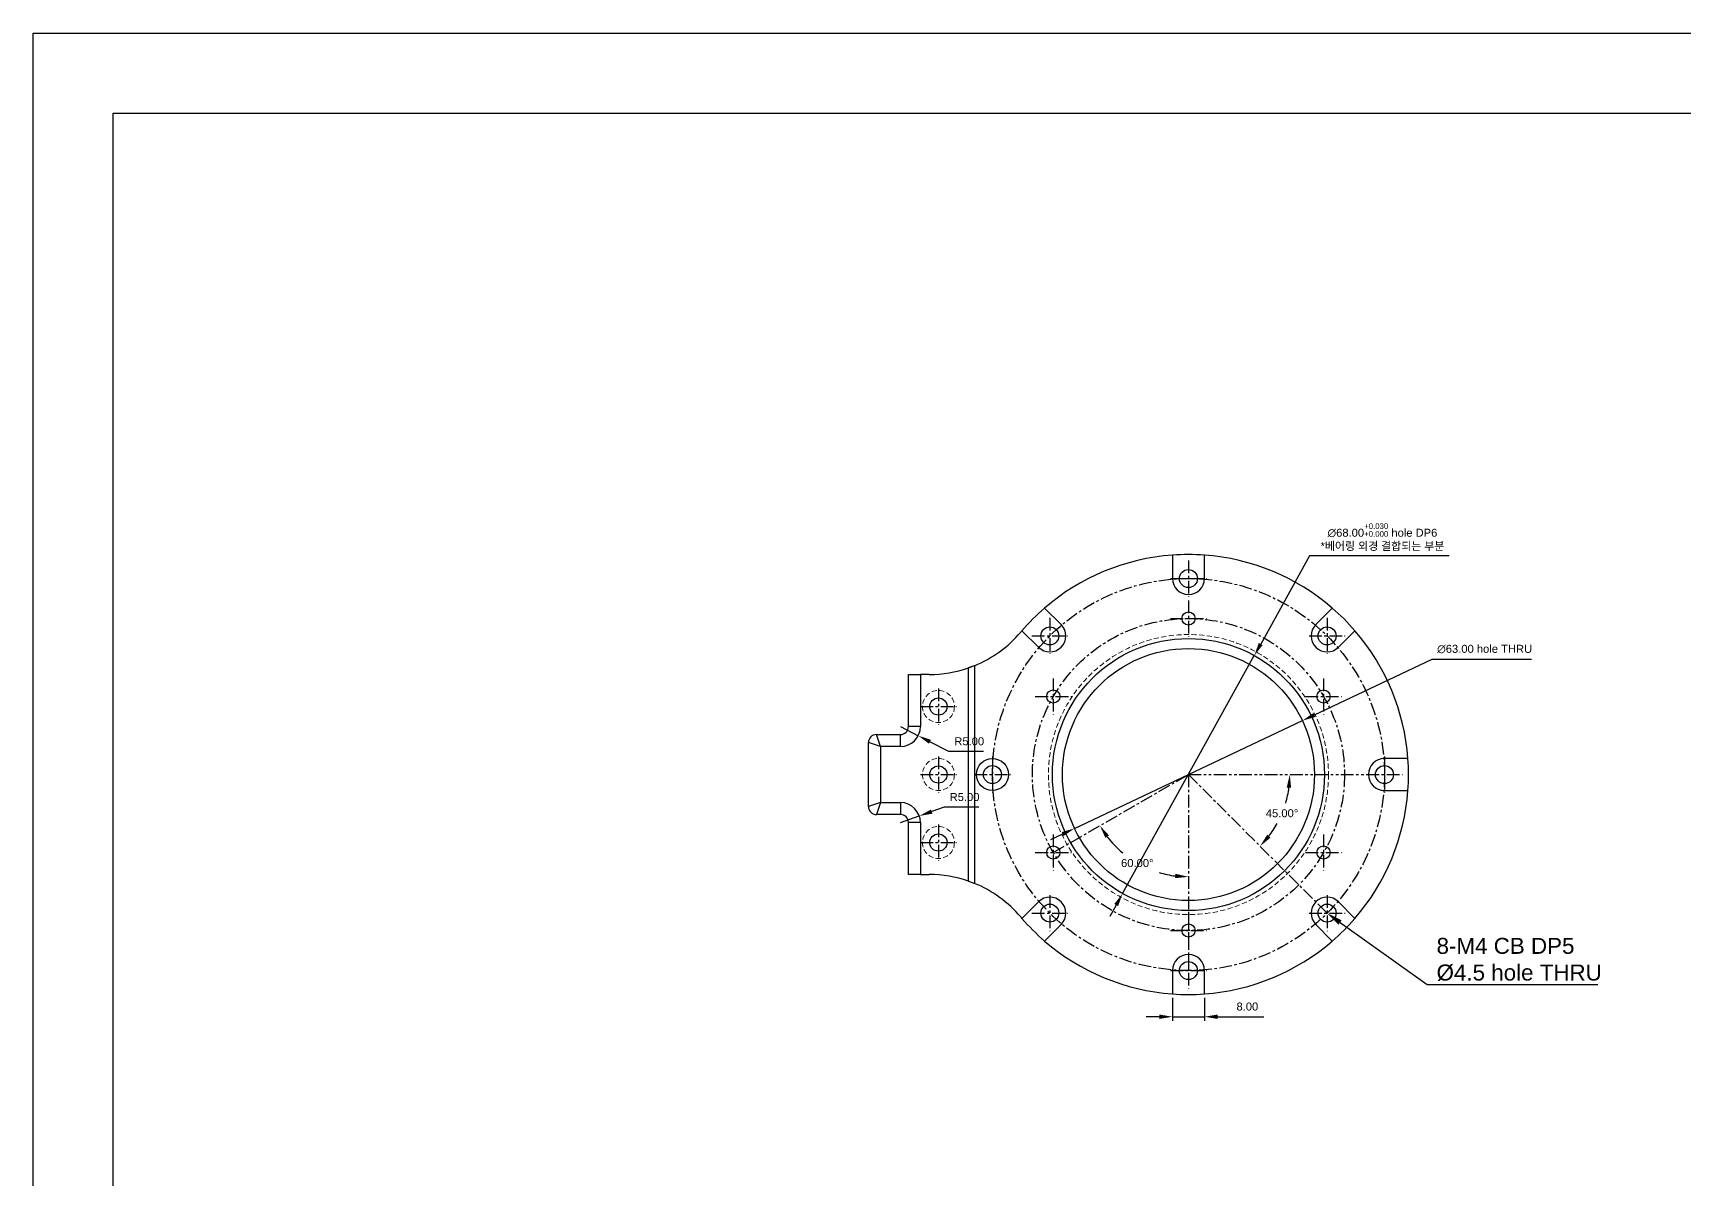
# Model space of a CAD drawing. Header units: millimetres. Extents: x 0 to 7560, y -1188 to 891.
# Drawn here: x 0.1 to 413.1, y 604.5 to 891.2 of the extents above; entities that cross this region are included whole.
import ezdxf
from ezdxf import colors
from ezdxf.entities.mleader import LeaderData, LeaderLine
from ezdxf.math import Vec2, Vec3

# ---------------------------------------------------------------- set-up
doc = ezdxf.new("R2010")
doc.units = ezdxf.units.MM
doc.header["$PDSIZE"] = -1
for name, pattern in [('CENTER', [10.16, 6.35, -1.27, 1.27, -1.27]), ('HIDDEN', [1.905, 1.27, -0.635]), ('PHANTOM', [12.7, 6.35, -1.27, 1.27, -1.27, 1.27, -1.27])]:
    doc.linetypes.add(name, pattern=pattern)
doc.layers.get('0').update_dxf_attribs({"lineweight": 50})
for name, color, linetype, lineweight in [('보조선', 1, 'PHANTOM', 25), ('숨은선', 4, 'HIDDEN', 35), ('중심선', 1, 'CENTER', 25), ('중요 치수', 4, 'Continuous', 18), ('치수선', 6, 'Continuous', 18)]:
    doc.layers.add(name, color=color, linetype=linetype, lineweight=lineweight)
doc.styles.get("Standard").update_dxf_attribs({"font": 'arial.ttf', "height": 2})
doc.dimstyles.new('ISO-25', dxfattribs={"dimtxt": 2.5, "dimasz": 2.5, "dimexe": 1.25, "dimexo": 0.625, "dimtad": 1, "dimtxsty": 'Standard', "dimcen": 2.5, "dimadec": 0, "dimazin": 0, "dimtfac": 1, "dimtmove": 0, "dimatfit": 3, "dimfxl": 1, "dimarcsym": 0})

# ---------------------------------------------------------------- blocks, each defined once
blk = doc.blocks.new('*D358')
at = {"layer": 'Defpoints', "color": 0, "ltscale": 0.5, "transparency": 16777216}
for p in [(317.43, 719.33), (260.48, 692.39)]:
    blk.add_point(p, dxfattribs=at)
at = {"layer": '중요 치수', "color": 0, "lineweight": -2, "ltscale": 0.5, "transparency": 16777216}
for p, q in [((349.75, 734.61), (320.42, 720.74)), ((374.7, 734.61), (349.75, 734.61)), ((260.48, 692.39), (317.43, 719.33)), ((257.5, 690.98), (254.51, 689.57))]:
    blk.add_line(p, q, dxfattribs=at)
at = {"layer": '중요 치수', "color": 0, "ltscale": 0.5, "transparency": 16777216}
for points in [[(320.18, 721.24), (320.65, 720.24), (317.43, 719.33)], [(257.26, 691.47), (257.73, 690.48), (260.48, 692.39)]]:
    blk.add_solid(points, dxfattribs=at)
at = {"layer": '중요 치수', "color": 0, "ltscale": 0.5, "transparency": 16777216, "insert": (362.99, 737.22), "char_height": 2, "attachment_point": 5}
blk.add_mtext('∅63.00 hole THRU', dxfattribs=at)
blk = doc.blocks.new('*D359')
at = {"layer": 'Defpoints', "color": 0, "ltscale": 0.5, "transparency": 16777216}
for p in [(305.42, 735.6), (272.49, 676.11)]:
    blk.add_point(p, dxfattribs=at)
at = {"layer": '중요 치수', "color": 0, "lineweight": -2, "ltscale": 0.5, "transparency": 16777216}
for p, q in [((319.25, 760.57), (307.02, 738.49)), ((354.11, 760.57), (319.25, 760.57)), ((272.49, 676.11), (305.42, 735.6)), ((270.89, 673.22), (269.29, 670.33))]:
    blk.add_line(p, q, dxfattribs=at)
at = {"layer": '중요 치수', "color": 0, "ltscale": 0.5, "transparency": 16777216}
for points in [[(306.54, 738.76), (307.5, 738.23), (305.42, 735.6)], [(270.41, 673.49), (271.37, 672.96), (272.49, 676.11)]]:
    blk.add_solid(points, dxfattribs=at)
at = {"layer": '중요 치수', "color": 0, "ltscale": 0.5, "transparency": 16777216, "insert": (337.44, 765.21), "char_height": 2, "width": 38.605, "attachment_point": 5}
blk.add_mtext('∅68.00{\\H0.7x;\\S+0.030^ +0.000;} hole DP6\\P*{\\fGulim|b0|i0|c129|p50;베어링} {\\fGulim|b0|i0|c129|p50;외경 결합되는 부분}', dxfattribs=at)
blk = doc.blocks.new('*D360')
at = {"layer": 'Defpoints', "color": 0, "ltscale": 0.5, "transparency": 16777216}
for p in [(216.96, 717.86), (221.4, 715.57)]:
    blk.add_point(p, dxfattribs=at)
at = {"layer": '치수선', "color": 0, "lineweight": -2, "ltscale": 0.5, "transparency": 16777216}
for p, q in [((216.96, 717.86), (221.4, 715.57)), ((229.09, 711.61), (224.34, 714.06)), ((237.72, 711.61), (229.09, 711.61))]:
    blk.add_line(p, q, dxfattribs=at)
at = {"layer": '치수선', "color": 0, "ltscale": 0.5, "transparency": 16777216}
blk.add_solid([(224.59, 714.55), (224.09, 713.57), (221.4, 715.57)], dxfattribs=at)
at = {"layer": '치수선', "color": 0, "ltscale": 0.5, "transparency": 16777216, "insert": (234.16, 714.16), "char_height": 2, "attachment_point": 5}
blk.add_mtext('R5.00', dxfattribs=at)
blk = doc.blocks.new('*D361')
at = {"layer": 'Defpoints', "color": 0, "ltscale": 0.5, "transparency": 16777216}
for p in [(216.96, 693.86), (221.68, 695.51)]:
    blk.add_point(p, dxfattribs=at)
at = {"layer": '치수선', "color": 0, "lineweight": -2, "ltscale": 0.5, "transparency": 16777216}
for p, q in [((216.96, 693.86), (221.68, 695.51)), ((227.91, 697.68), (224.79, 696.59)), ((236.54, 697.68), (227.91, 697.68))]:
    blk.add_line(p, q, dxfattribs=at)
at = {"layer": '치수선', "color": 0, "ltscale": 0.5, "transparency": 16777216}
blk.add_solid([(224.61, 697.11), (224.98, 696.07), (221.68, 695.51)], dxfattribs=at)
at = {"layer": '치수선', "color": 0, "ltscale": 0.5, "transparency": 16777216, "insert": (232.99, 700.23), "char_height": 2, "attachment_point": 5}
blk.add_mtext('R5.00', dxfattribs=at)
blk = doc.blocks.new('*D362')
at = {"layer": 'Defpoints', "color": 0, "ltscale": 0.5, "transparency": 16777216}
for p in [(288.96, 705.86), (288.96, 705.86), (337.96, 705.86), (310.89, 693.19), (323.6, 671.21)]:
    blk.add_point(p, dxfattribs=at)
at = {"layer": '치수선', "color": 0, "lineweight": -2, "ltscale": 0.5, "transparency": 16777216}
for start, end in [(343.6089, 352.5248), (322.4752, 331.107)]:
    blk.add_arc((288.96, 705.86), 25.33, start, end, dxfattribs=at)
at = {"layer": '치수선', "color": 0, "ltscale": 0.5, "transparency": 16777216}
for points in [[(313.52, 702.6), (314.62, 702.53), (314.28, 705.86)], [(309.46, 690.07), (308.63, 690.79), (306.86, 687.95)]]:
    blk.add_solid(points, dxfattribs=at)
at = {"layer": '치수선', "color": 0, "ltscale": 0.5, "transparency": 16777216, "insert": (312.35, 696.17), "char_height": 2, "attachment_point": 5}
blk.add_mtext('45.00°', dxfattribs=at)
blk = doc.blocks.new('*D363')
at = {"layer": 'Defpoints', "color": 0, "ltscale": 0.5, "transparency": 16777216}
for p in [(288.96, 705.86), (288.96, 705.86), (255.18, 686.36), (272.52, 686.27), (288.96, 656.86)]:
    blk.add_point(p, dxfattribs=at)
at = {"layer": '치수선', "color": 0, "lineweight": -2, "ltscale": 0.5, "transparency": 16777216}
for start, end in [(217.4054, 230.0381), (253.2931, 262.5946)]:
    blk.add_arc((288.96, 705.86), 25.57, start, end, dxfattribs=at)
at = {"layer": '치수선', "color": 0, "ltscale": 0.5, "transparency": 16777216}
for points in [[(268.19, 690.02), (269.11, 690.63), (266.82, 693.08)], [(285.7, 681.05), (285.62, 679.96), (288.96, 680.29)]]:
    blk.add_solid(points, dxfattribs=at)
at = {"layer": '치수선', "color": 0, "ltscale": 0.5, "transparency": 16777216, "insert": (276.17, 683.72), "char_height": 2, "attachment_point": 5}
blk.add_mtext('60.00°', dxfattribs=at)
blk = doc.blocks.new('*D367')
at = {"layer": 'Defpoints', "color": 0, "ltscale": 0.5, "transparency": 16777216}
for p in [(284.96, 651), (292.96, 651), (292.96, 645.31)]:
    blk.add_point(p, dxfattribs=at)
at = {"layer": '치수선', "color": 0, "lineweight": -2, "ltscale": 0.5, "transparency": 16777216}
for p, q in [((284.96, 650), (284.96, 644.31)), ((292.96, 650), (292.96, 644.31)), ((281.65, 645.31), (278.35, 645.31)), ((284.96, 645.31), (292.96, 645.31)), ((296.26, 645.31), (307.8, 645.31))]:
    blk.add_line(p, q, dxfattribs=at)
at = {"layer": '치수선', "color": 0, "ltscale": 0.5, "transparency": 16777216}
for points in [[(281.65, 645.86), (281.65, 644.76), (284.96, 645.31)], [(296.26, 645.86), (296.26, 644.76), (292.96, 645.31)]]:
    blk.add_solid(points, dxfattribs=at)
at = {"layer": '치수선', "color": 0, "ltscale": 0.5, "transparency": 16777216, "insert": (303.68, 647.85), "char_height": 2, "attachment_point": 5}
blk.add_mtext('8.00', dxfattribs=at)

msp = doc.modelspace()

# ---------------------------------------------------------------- linework, layer by layer
at = {"linetype": 'Continuous', "lineweight": 25}
for p, q in [((284.955, 760.712), (284.955, 754.858)), ((292.955, 754.858), (292.955, 760.712)), ((257.136, 743.334), (252.996, 747.474)), ((324.915, 747.474), (320.775, 743.334)), ((247.339, 741.817), (251.479, 737.678)), ((326.432, 737.678), (330.572, 741.817)), ((233.955, 679.209), (233.955, 732.506)), ((235.455, 733.07), (235.455, 678.645)), ((218.955, 717.858), (218.955, 730.858)), ((218.955, 730.858), (221.955, 730.858)), ((221.955, 730.858), (221.955, 717.858)), ((224.148, 730.858), (221.955, 730.858)), ((211.955, 712.858), (210.955, 715.858)), ((210.955, 715.858), (216.955, 715.858)), ((216.955, 712.858), (216.955, 715.858)), ((221.955, 717.858), (218.955, 717.858)), ((211.955, 712.858), (208.955, 713.858)), ((208.955, 697.858), (208.955, 713.858)), ((211.955, 712.858), (211.955, 698.858)), ((216.955, 712.858), (211.955, 712.858)), ((343.81, 709.858), (337.955, 709.858)), ((211.955, 698.858), (208.955, 697.858)), ((211.955, 698.858), (210.955, 695.858)), ((211.955, 698.858), (216.955, 698.858)), ((216.955, 698.858), (216.955, 695.858)), ((337.955, 701.858), (343.81, 701.858)), ((216.955, 695.858), (210.955, 695.858)), ((221.955, 693.858), (218.955, 693.858)), ((218.955, 680.858), (218.955, 693.858)), ((221.955, 693.858), (221.955, 680.858)), ((221.955, 680.858), (218.955, 680.858)), ((221.955, 680.858), (224.148, 680.858)), ((251.479, 674.038), (247.339, 669.898)), ((330.572, 669.898), (326.432, 674.038)), ((252.996, 664.241), (257.136, 668.381)), ((320.775, 668.381), (324.915, 664.241)), ((284.955, 656.858), (284.955, 651.003)), ((292.955, 651.003), (292.955, 656.858))]:
    msp.add_line(p, q, dxfattribs=at)
for centre, radius in [((288.955, 754.858), 2.25), ((288.955, 744.858), 1.65), ((254.307, 740.506), 2.25), ((288.955, 705.858), 34), ((323.604, 740.506), 2.25), ((288.955, 705.858), 31.5), ((255.18, 725.358), 1.65), ((322.73, 725.358), 1.65), ((226.455, 722.858), 2.15), ((226.455, 705.858), 2.15), ((239.955, 705.858), 4), ((239.955, 705.858), 2.25), ((337.955, 705.858), 2.25), ((226.455, 688.858), 2.15), ((255.18, 686.358), 1.65), ((322.73, 686.358), 1.65), ((254.307, 671.21), 2.25), ((323.604, 671.21), 2.25), ((288.955, 666.858), 1.65), ((288.955, 656.858), 2.25)]:
    msp.add_circle(centre, radius, dxfattribs=at)
for centre, radius, start, end in [((288.955, 705.858), 55, 94.17065, 130.82935), ((288.955, 705.858), 55, 85.82935, 94.17065), ((288.955, 705.858), 55, 49.17065, 85.82935), ((288.955, 754.858), 4, 180, 0), ((288.955, 705.858), 55, 130.82935, 139.17065), ((288.955, 705.858), 55, 40.82935, 49.17065), ((254.307, 740.506), 4, 225, 45), ((323.604, 740.506), 4, 135, 315), ((224.148, 760.858), 30, 292.14263, 319.67978), ((288.955, 705.858), 55, 139.17065, 139.67978), ((288.955, 705.858), 55, 4.17065, 40.82935), ((224.148, 760.858), 30, 270, 289.08155), ((210.955, 713.858), 2, 90, 180), ((216.955, 717.858), 5, 270, 0), ((216.955, 717.858), 2, 270, 0), ((337.955, 705.858), 4, 90, 270), ((288.955, 705.858), 55, 355.82935, 4.17065), ((210.955, 697.858), 2, 180, 270), ((216.955, 693.858), 5, 0, 90), ((288.955, 705.858), 55, 319.17065, 355.82935), ((216.955, 693.858), 2, 0, 90), ((224.148, 650.858), 30, 70.91845, 90), ((224.148, 650.858), 30, 40.32022, 67.85737), ((254.307, 671.21), 4, 315, 135), ((323.604, 671.21), 4, 45, 225), ((288.955, 705.858), 55, 220.32022, 220.82935), ((288.955, 705.858), 55, 220.82935, 229.17065), ((288.955, 705.858), 55, 310.82935, 319.17065), ((288.955, 705.858), 55, 229.17065, 265.82935), ((288.955, 656.858), 4, 0, 180), ((288.955, 705.858), 55, 274.17065, 310.82935), ((288.955, 705.858), 55, 265.82935, 274.17065)]:
    msp.add_arc(centre, radius, start, end, dxfattribs=at)
for points, knots in [([(235.455, 733.07), (235.266, 732.993), (235.079, 732.919), (234.811, 732.817), (234.726, 732.784), (234.563, 732.724), (234.486, 732.695), (234.344, 732.643), (234.28, 732.62), (234.167, 732.58), (234.117, 732.563), (233.998, 732.521), (233.955, 732.506), (233.955, 732.506)], [0, 0, 0, 0, 0.25, 0.25, 0.375, 0.375, 0.5, 0.5, 0.625, 0.625, 0.75, 0.75, 1, 1, 1, 1]), ([(233.955, 679.209), (233.955, 679.209), (233.966, 679.206), (234.007, 679.192), (234.037, 679.181), (234.156, 679.139), (234.273, 679.098), (234.555, 678.995), (234.722, 678.933), (234.988, 678.831), (235.081, 678.795), (235.267, 678.722), (235.361, 678.684), (235.455, 678.645)], [0, 0, 0, 0, 0.125, 0.125, 0.25, 0.25, 0.5, 0.5, 0.75, 0.75, 0.875, 0.875, 1, 1, 1, 1])]:
    msp.add_open_spline(points, degree=3, knots=knots, dxfattribs=at)
at = {"layer": '보조선', "ltscale": 0.5}
msp.add_line((288.955, 705.858), (337.955, 705.858), dxfattribs=at)
at = {"layer": '숨은선', "linetype": 'HIDDEN', "lineweight": 18}
for centre, radius in [((288.955, 705.858), 35), ((226.455, 722.858), 4), ((226.455, 705.858), 4), ((226.455, 688.858), 4)]:
    msp.add_circle(centre, radius, dxfattribs=at)
at = {"layer": '중심선', "ltscale": 0.5}
for p, q in [((288.955, 759.358), (288.955, 750.358)), ((284.455, 754.858), (293.455, 754.858)), ((288.955, 749.358), (288.955, 740.358)), ((254.307, 745.006), (254.307, 736.006)), ((284.455, 744.858), (293.455, 744.858)), ((323.604, 745.006), (323.604, 736.006)), ((249.807, 740.506), (258.807, 740.506)), ((319.104, 740.506), (328.104, 740.506)), ((226.455, 727.358), (226.455, 718.358)), ((255.18, 729.858), (255.18, 720.858)), ((322.73, 729.858), (322.73, 720.858)), ((221.955, 722.858), (230.955, 722.858)), ((250.68, 725.358), (259.68, 725.358)), ((318.23, 725.358), (327.23, 725.358)), ((226.455, 710.358), (226.455, 701.358)), ((239.955, 710.358), (239.955, 701.358)), ((337.955, 710.358), (337.955, 701.358)), ((221.955, 705.858), (230.955, 705.858)), ((235.455, 705.858), (244.455, 705.858)), ((255.18, 686.358), (288.955, 705.858)), ((288.955, 705.858), (323.604, 671.21)), ((288.955, 705.858), (288.955, 656.858)), ((333.455, 705.858), (342.455, 705.858)), ((226.455, 693.358), (226.455, 684.358)), ((255.18, 690.858), (255.18, 681.858)), ((322.73, 690.858), (322.73, 681.858)), ((221.955, 688.858), (230.955, 688.858)), ((250.68, 686.358), (259.68, 686.358)), ((318.23, 686.358), (327.23, 686.358)), ((254.307, 675.71), (254.307, 666.71)), ((323.604, 675.71), (323.604, 666.71)), ((249.807, 671.21), (258.807, 671.21)), ((288.955, 671.358), (288.955, 662.358)), ((319.104, 671.21), (328.104, 671.21)), ((284.455, 666.858), (293.455, 666.858)), ((288.955, 661.358), (288.955, 652.358)), ((284.455, 656.858), (293.455, 656.858))]:
    msp.add_line(p, q, dxfattribs=at)
at = {"layer": '중심선', "linetype": 'ByBlock', "ltscale": 0.5}
for points in [[(0.146, 891.232), (840.146, 891.232), (840.146, 297.232), (0.146, 297.232)], [(20.146, 871.232), (820.146, 871.232), (820.146, 317.232), (20.146, 317.232)]]:
    msp.add_lwpolyline(points, close=True, dxfattribs=at)
at = {"layer": '중심선', "ltscale": 0.5}
for radius in [49, 39]:
    msp.add_circle((288.955, 705.858), radius, dxfattribs=at)

# ---------------------------------------------------------------- dimensions: what is measured, and where the dimension line sits
at = {"layer": '중요 치수', "ltscale": 0.5}
for p1, p2, text, picture, middle in [((272.488, 676.112), (305.423, 735.604), '<>{\\H0.7x;\\S+0.030^ +0.000;} hole DP6\\P*{\\fGulim|b0|i0|c129|p50;베어링} {\\fGulim|b0|i0|c129|p50;외경 결합되는 부분}', '*D359', (337.44, 760.573)), ((260.48, 692.389), (317.431, 719.327), '<> hole THRU', '*D358', (362.985, 734.614))]:
    dim = msp.add_diameter_dim_2p(p1=p1, p2=p2, text=text, dimstyle='ISO-25', override={"dimtxt": 2, "dimasz": 3.302, "dimexe": 1, "dimexo": 1, "dimgap": 1.524, "dimtih": 1, "dimtoh": 1, "dimzin": 1, "dimdsep": 46, "dimcen": -10, "dimadec": 2, "dimtzin": 1}, dxfattribs=at)
    dim.commit()
    dim.dimension.update_dxf_attribs({"geometry": picture, "text_midpoint": middle, "dimtype": 163})
at = {"layer": '치수선', "ltscale": 0.5}
for center, mpoint, picture, middle in [((216.955, 717.858), (221.401, 715.569), '*D360', (234.164, 714.157)), ((216.955, 693.858), (221.676, 695.505), '*D361', (232.986, 700.227))]:
    dim = msp.add_radius_dim(center=center, mpoint=mpoint, dimstyle='ISO-25', override={"dimtxt": 2, "dimasz": 3.302, "dimexe": 1, "dimexo": 1, "dimgap": 1.524, "dimtih": 1, "dimtoh": 1, "dimzin": 1, "dimdsep": 46, "dimcen": -10, "dimadec": 2, "dimtzin": 1}, dxfattribs=at)
    dim.commit()
    dim.dimension.update_dxf_attribs({"geometry": picture, "text_midpoint": middle})
for base, line1, line2, picture, middle in [((272.522, 686.273), ((288.955, 705.858), (288.955, 656.858)), ((255.18, 686.358), (288.955, 705.858)), '*D363', (276.173, 683.717)), ((310.889, 693.194), ((288.955, 705.858), (323.604, 671.21)), ((288.955, 705.858), (337.955, 705.858)), '*D362', (312.355, 696.166))]:
    dim = msp.add_angular_dim_2l(base=base, line1=line1, line2=line2, dimstyle='ISO-25', override={"dimtxt": 2, "dimasz": 3.302, "dimexe": 1, "dimexo": 1, "dimgap": 1.524, "dimtih": 1, "dimtoh": 1, "dimzin": 1, "dimdsep": 46, "dimcen": -10, "dimadec": 2, "dimtzin": 1}, dxfattribs=at)
    dim.commit()
    dim.dimension.update_dxf_attribs({"geometry": picture, "text_midpoint": middle})
dim = msp.add_linear_dim(base=(292.955, 645.31), p1=(284.955, 651.003), p2=(292.955, 651.003), dimstyle='ISO-25', override={"dimtxt": 2, "dimasz": 3.302, "dimexe": 1, "dimexo": 1, "dimgap": 1.524, "dimtih": 1, "dimtoh": 1, "dimzin": 1, "dimdsep": 46, "dimcen": -10, "dimadec": 2, "dimtzin": 1}, dxfattribs=at)
dim.commit()
dim.dimension.update_dxf_attribs({"geometry": '*D367', "text_midpoint": (303.679, 647.855)})

# ---------------------------------------------------------------- leaders
at = {"layer": '중요 치수', "ltscale": 0.5}
ml = msp.add_multileader_mtext('Standard', dxfattribs=at)
ml.set_content('8-M4 CB DP5\\P%%C4.5 hole THRU', color=256)
ml.set_leader_properties()
ml.build(insert=Vec2(0, 0))
ml.multileader.update_dxf_attribs({"text_left_attachment_type": 5, "text_right_attachment_type": 6, "dogleg_length": 0.36})
ctx = ml.context
ctx.base_point, ctx.plane_origin = Vec3(348.977, 653.348), Vec3(323.604, 671.21)
ctx.left_attachment, ctx.right_attachment = 5, 6
notes = []
notes.append((ctx, [(0, (1, 1, 0), (348.617, 653.348), (1, 0), 0.36, [(0, [(323.604, 671.21)], 0, [])])]))
ctx.mtext.insert, ctx.mtext.flow_direction = Vec3(350.977, 665.03), 5
for ctx, leaders in notes:
    for number, flags, end, landing, length, lines in leaders:
        leader = LeaderData()
        leader.index, (leader.has_last_leader_line, leader.has_dogleg_vector, leader.attachment_direction) = number, flags
        leader.last_leader_point, leader.dogleg_vector, leader.dogleg_length = Vec3(end), Vec3(landing), length
        for number, points, colour, breaks in lines:
            line = LeaderLine()
            line.index, line.vertices, line.color, line.breaks = number, Vec3.list(points), colors.encode_raw_color(colour), breaks
            leader.lines.append(line)
        ctx.leaders.append(leader)

doc.saveas('drawing.dxf')
